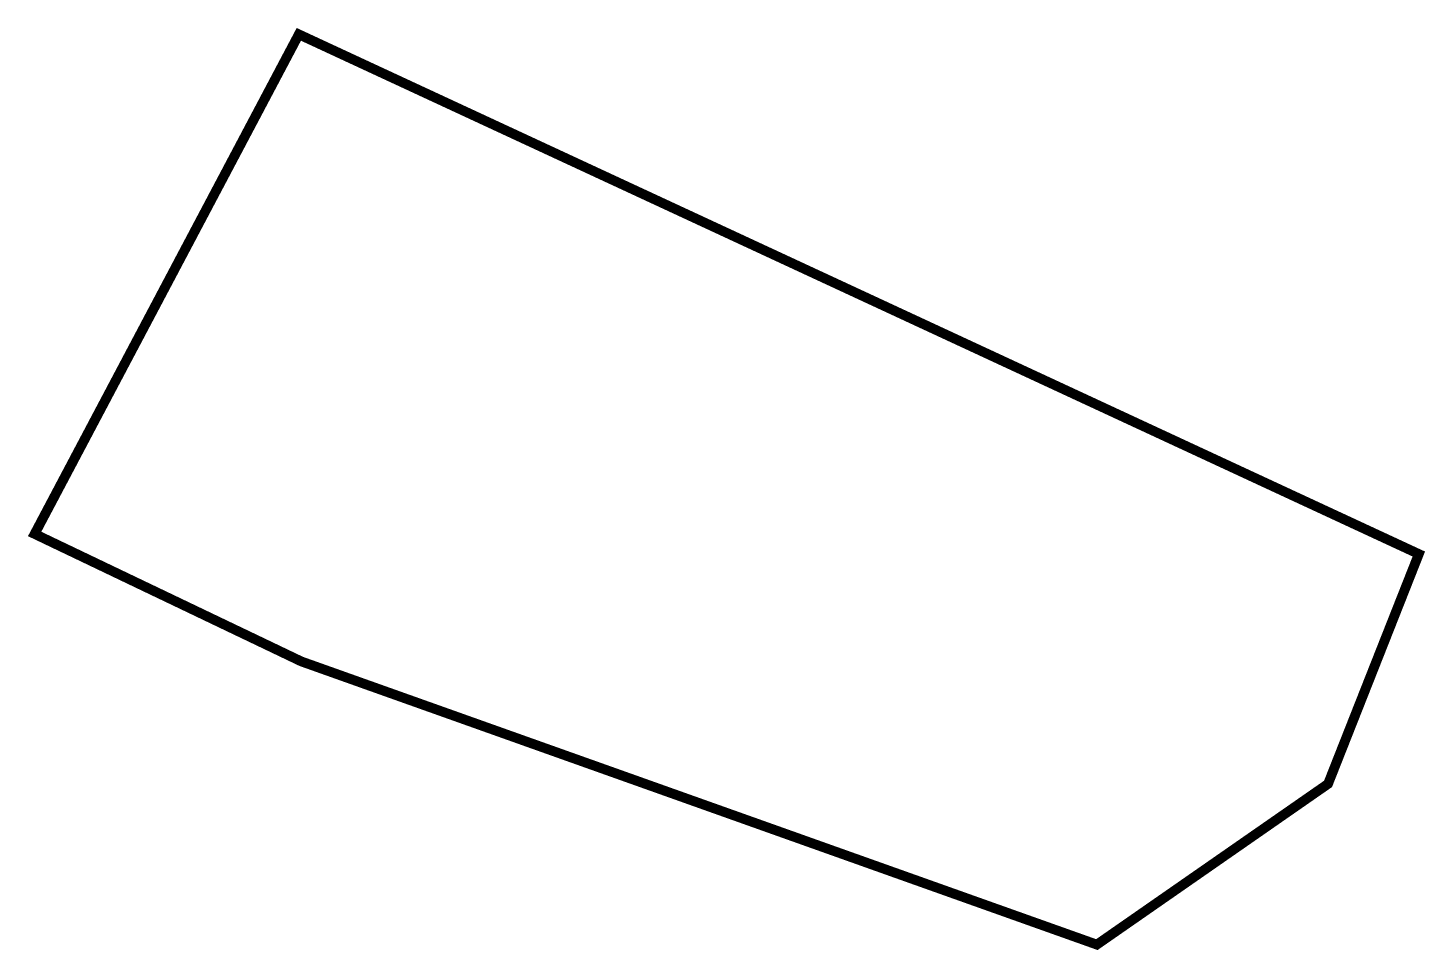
# Model space of a CAD drawing. Extents: x 6436381 to 6436668, y 4958608 to 4958797.
import ezdxf

# ---------------------------------------------------------------- set-up
doc = ezdxf.new("R2010")
doc.units = 0

msp = doc.modelspace()

# ---------------------------------------------------------------- linework, layer by layer
at = {"color": 1, "const_width": 2}
msp.add_lwpolyline([(6436436.86, 4958796), (6436382.68, 4958693.57), (6436437.37, 4958667.43), (6436600.52, 4958609.37), (6436647.93, 4958642.32), (6436666.55, 4958689.45)], close=True, dxfattribs=at)

doc.saveas('drawing.dxf')
